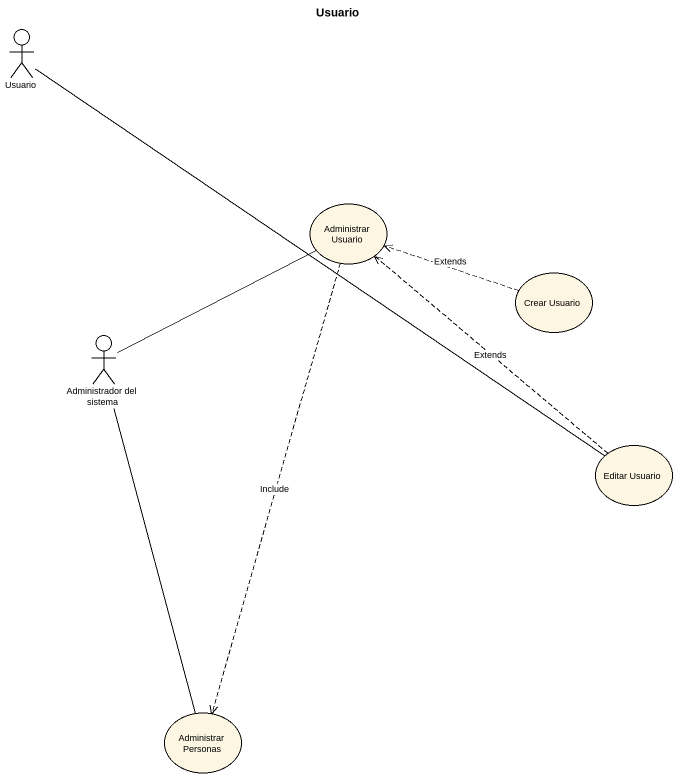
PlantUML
@startuml
title Usuario
actor Usuario
usecase "Administrar Usuario" as Administrar_Usuario
usecase "Crear Usuario" as Crear_Usuario
actor "Administrador del sistema" as Administrador_del_sistema
usecase "Editar Usuario" as Editar_Usuario
usecase "Administrar Personas" as Administrar_Personas
Usuario -- Editar_Usuario
Administrar_Usuario ..> Administrar_Personas : Include
Crear_Usuario .left.> Administrar_Usuario : Extends
Administrador_del_sistema -right- Administrar_Usuario
Administrador_del_sistema -- Administrar_Personas
Editar_Usuario .up.> Administrar_Usuario : Extends
@enduml
